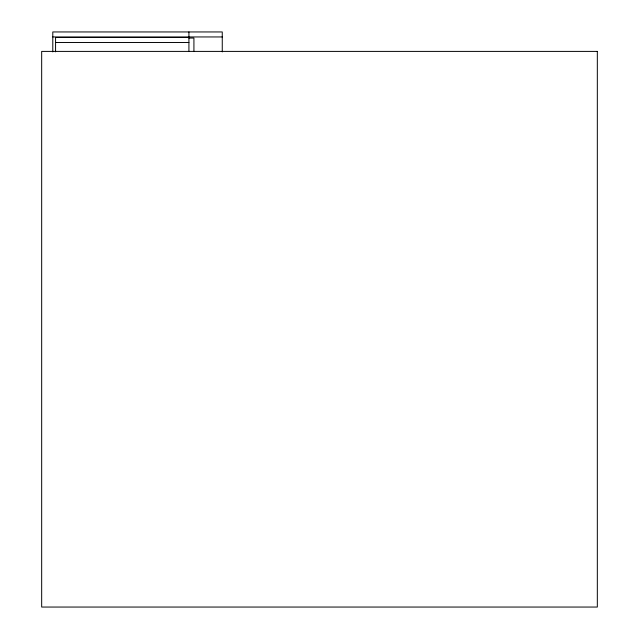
<?xml version="1.0" encoding="UTF-8"?>
<svg xmlns="http://www.w3.org/2000/svg" width="639" height="639" viewBox="0 0 639 639"><rect width="100%" height="100%" fill="white"/><g stroke="black" fill="none" stroke-linecap="round" stroke-linejoin="round"><path stroke-width="0.96" d="M52.789 36.95L222.26 36.95M188.92 37.509L55.569 37.509L55.569 51.863M188.92 38.06L193.921 38.06L193.921 51.016M55.569 42.509L188.92 42.509M222.26 51.911L222.26 31.95L52.789 31.95L52.789 51.911M188.92 31.95L188.92 51.479M597.329 51.4L41.671 51.4L41.671 607.05L597.329 607.05L597.329 51.4"/></g></svg>
